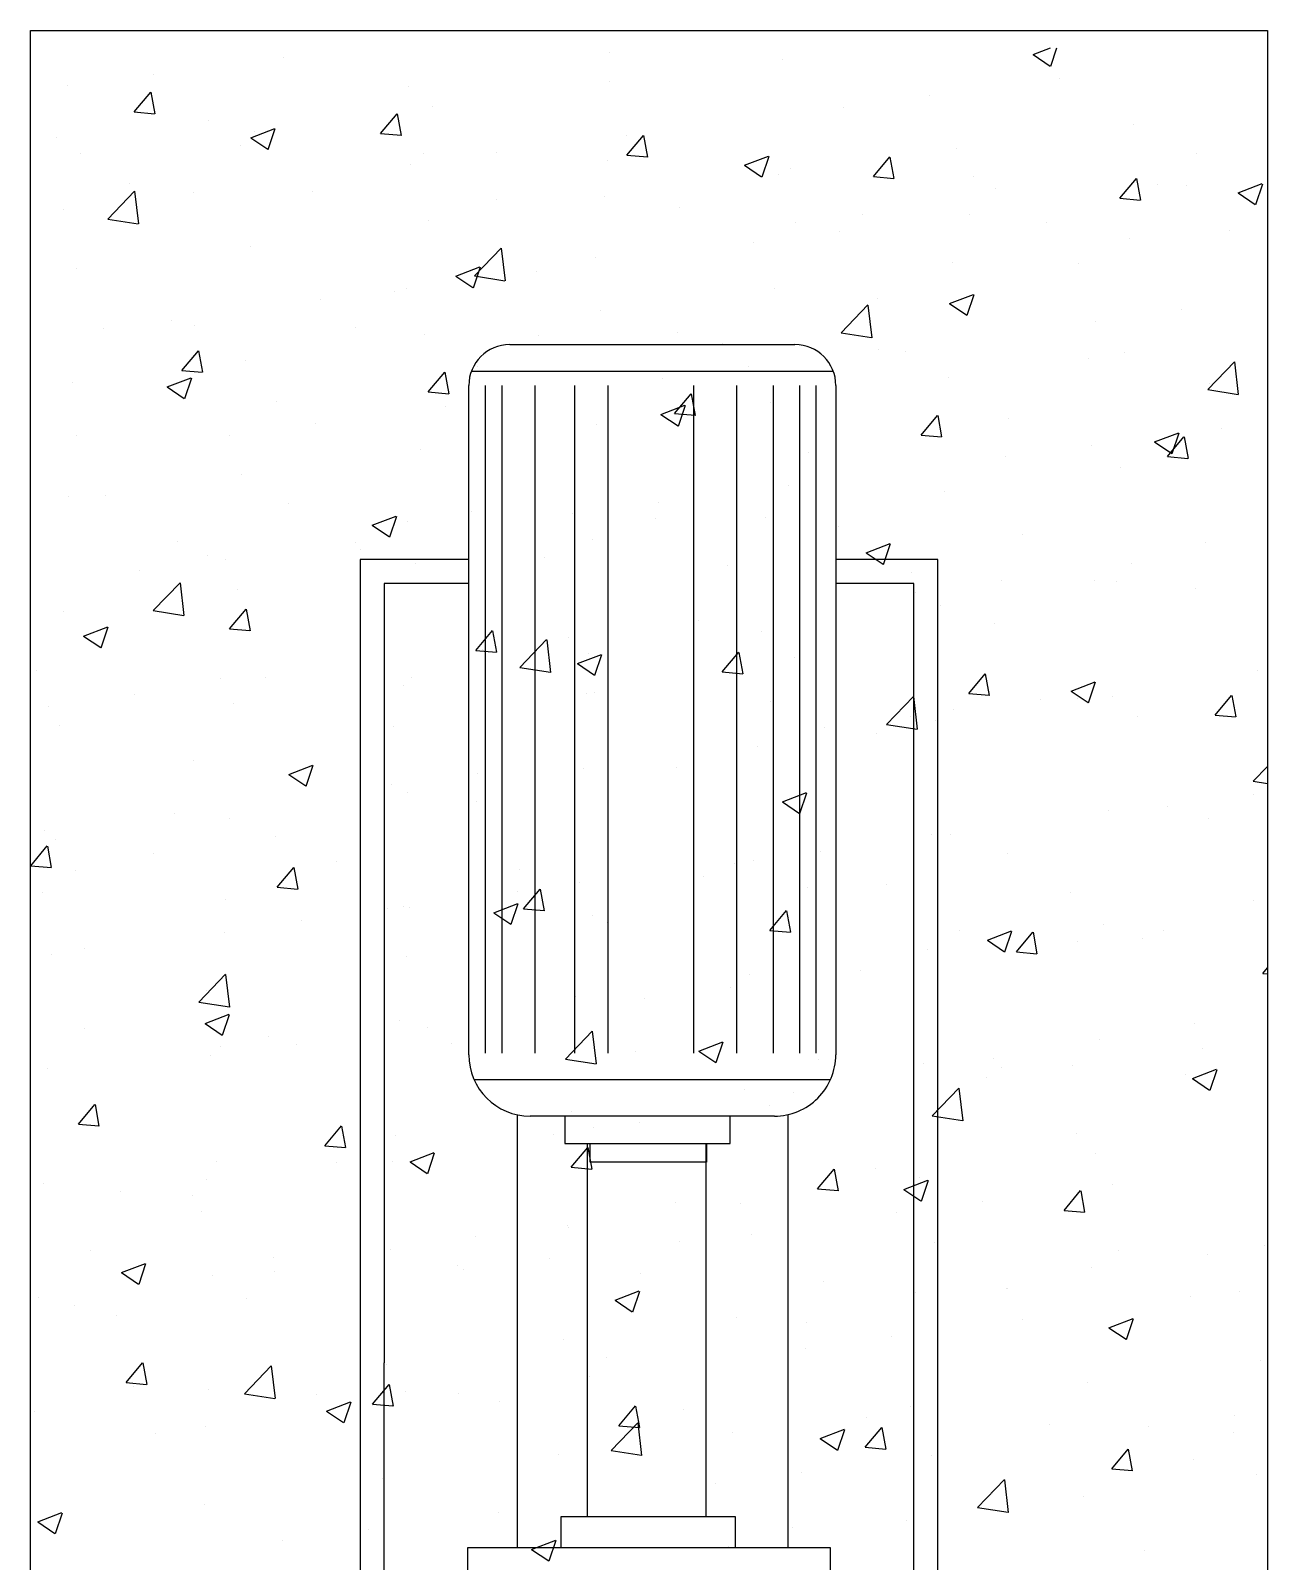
# Model space of a CAD drawing. Header units: inches. Extents: x -90 to 2036, y -33 to 3377.
# Drawn here: x 1136.4 to 1171.84, y 3286.74 to 3330.6 of the extents above; entities that cross this region are included whole.
import ezdxf

# ---------------------------------------------------------------- set-up
doc = ezdxf.new("R2010")
doc.units = ezdxf.units.IN
doc.header["$MEASUREMENT"] = 0
doc.layers.add('First floor Utility', color=69, linetype='CONTINUOUS')

msp = doc.modelspace()

# ---------------------------------------------------------------- linework, layer by layer
at = {"layer": 'First floor Utility', "color": 253, "linetype": 'Continuous'}
for p, q in [((1136.402, 3330.597, -409.449), (1171.835, 3330.597, -409.449)), ((1136.402, 3259.731, -409.449), (1136.402, 3330.597, -409.449)), ((1171.835, 3330.597, -409.449), (1171.835, 3259.731, -409.449)), ((1143.659, 3329.838, -409.449), (1143.659, 3329.838, -409.449)), ((1152.98, 3329.983, -409.449), (1152.98, 3329.983, -409.449)), ((1157.945, 3329.76, -409.449), (1157.945, 3329.76, -409.449)), ((1165.126, 3329.913, -409.449), (1165.625, 3330.105, -409.449)), ((1165.126, 3329.913, -409.449), (1165.615, 3329.583, -409.449)), ((1165.627, 3329.58, -409.449), (1165.803, 3330.105, -409.449)), ((1139.931, 3329.347, -409.449), (1139.931, 3329.347, -409.449)), ((1137.467, 3329.023, -409.449), (1137.467, 3329.023, -409.449)), ((1147.24, 3328.998, -409.449), (1147.24, 3328.998, -409.449)), ((1152.974, 3329.13, -409.449), (1152.974, 3329.13, -409.449)), ((1165.885, 3329.223, -409.449), (1165.885, 3329.223, -409.449)), ((1139.368, 3328.266, -409.449), (1139.842, 3328.831, -409.449)), ((1139.968, 3328.212, -409.449), (1139.854, 3328.829, -409.449)), ((1162.157, 3328.732, -409.449), (1162.157, 3328.732, -409.449)), ((1139.368, 3328.266, -409.449), (1139.956, 3328.215, -409.449)), ((1141.5, 3328.013, -409.449), (1141.5, 3328.013, -409.449)), ((1146.427, 3327.648, -409.449), (1146.902, 3328.214, -409.449)), ((1147.028, 3327.594, -409.449), (1146.914, 3328.211, -409.449)), ((1147.92, 3328.437, -409.449), (1147.92, 3328.437, -409.449)), ((1159.693, 3328.408, -409.449), (1159.693, 3328.408, -409.449)), ((1142.711, 3327.527, -409.449), (1143.4, 3327.791, -409.449)), ((1142.808, 3327.699, -409.449), (1142.808, 3327.699, -409.449)), ((1143.212, 3327.194, -409.449), (1143.412, 3327.789, -409.449)), ((1146.427, 3327.648, -409.449), (1147.016, 3327.597, -409.449)), ((1153.477, 3327.589, -409.449), (1153.477, 3327.589, -409.449)), ((1153.487, 3327.031, -409.449), (1153.962, 3327.596, -409.449)), ((1154.087, 3326.976, -409.449), (1153.973, 3327.593, -409.449)), ((1167.991, 3327.915, -409.449), (1167.991, 3327.915, -409.449)), ((1137.156, 3327.528, -409.449), (1137.156, 3327.528, -409.449)), ((1142.41, 3327.306, -409.449), (1142.41, 3327.306, -409.449)), ((1142.711, 3327.527, -409.449), (1143.2, 3327.197, -409.449)), ((1162.938, 3327.222, -409.449), (1162.938, 3327.222, -409.449)), ((1137.837, 3327.069, -409.449), (1137.837, 3327.069, -409.449)), ((1147.285, 3326.774, -409.449), (1147.285, 3326.774, -409.449)), ((1147.664, 3327.084, -409.449), (1147.664, 3327.084, -409.449)), ((1149.749, 3327.099, -409.449), (1149.749, 3327.099, -409.449)), ((1152.918, 3326.862, -409.449), (1152.918, 3326.862, -409.449)), ((1153.487, 3327.031, -409.449), (1154.075, 3326.979, -409.449)), ((1156.856, 3326.739, -409.449), (1157.545, 3327.003, -409.449)), ((1156.856, 3326.739, -409.449), (1157.345, 3326.408, -409.449)), ((1157.357, 3326.405, -409.449), (1157.557, 3327, -409.449)), ((1160.547, 3326.413, -409.449), (1161.021, 3326.979, -409.449)), ((1161.147, 3326.359, -409.449), (1161.033, 3326.976, -409.449)), ((1169.794, 3327.066, -409.449), (1169.794, 3327.066, -409.449)), ((1157.825, 3326.484, -409.449), (1157.825, 3326.484, -409.449)), ((1158.173, 3326.64, -409.449), (1158.173, 3326.64, -409.449)), ((1160.547, 3326.413, -409.449), (1161.135, 3326.362, -409.449)), ((1163.427, 3326.418, -409.449), (1163.427, 3326.418, -409.449)), ((1167.606, 3325.795, -409.449), (1168.081, 3326.361, -409.449)), ((1168.206, 3325.741, -409.449), (1168.093, 3326.358, -409.449)), ((1138.612, 3325.198, -409.449), (1139.378, 3325.997, -409.449)), ((1139.231, 3326.205, -409.449), (1139.231, 3326.205, -409.449)), ((1139.499, 3325.058, -409.449), (1139.39, 3325.993, -409.449)), ((1141.069, 3325.956, -409.449), (1141.069, 3325.956, -409.449)), ((1144.485, 3325.983, -409.449), (1144.485, 3325.983, -409.449)), ((1152.854, 3325.854, -409.449), (1152.854, 3325.854, -409.449)), ((1164.054, 3326.081, -409.449), (1164.054, 3326.081, -409.449)), ((1168.681, 3326.196, -409.449), (1168.681, 3326.196, -409.449)), ((1169.511, 3326.159, -409.449), (1169.511, 3326.159, -409.449)), ((1171.001, 3325.95, -409.449), (1171.69, 3326.215, -409.449)), ((1171.001, 3325.95, -409.449), (1171.49, 3325.62, -409.449)), ((1171.502, 3325.617, -409.449), (1171.702, 3326.212, -409.449)), ((1137.342, 3325.465, -409.449), (1137.342, 3325.465, -409.449)), ((1149.74, 3325.761, -409.449), (1149.74, 3325.761, -409.449)), ((1154.994, 3325.539, -409.449), (1154.994, 3325.539, -409.449)), ((1167.606, 3325.795, -409.449), (1168.195, 3325.744, -409.449)), ((1138.612, 3325.198, -409.449), (1139.487, 3325.062, -409.449)), ((1147.8, 3325.161, -409.449), (1147.8, 3325.161, -409.449)), ((1158.314, 3325.096, -409.449), (1158.314, 3325.096, -409.449)), ((1160.248, 3325.317, -409.449), (1160.248, 3325.317, -409.449)), ((1163.295, 3325.341, -409.449), (1163.295, 3325.341, -409.449)), ((1165.502, 3325.096, -409.449), (1165.502, 3325.096, -409.449)), ((1157.104, 3324.526, -409.449), (1157.104, 3324.526, -409.449)), ((1159.568, 3324.85, -409.449), (1159.568, 3324.85, -409.449)), ((1167.871, 3324.638, -409.449), (1167.871, 3324.638, -409.449)), ((1170.756, 3324.874, -409.449), (1170.756, 3324.874, -409.449)), ((1142.688, 3324.423, -409.449), (1142.688, 3324.423, -409.449)), ((1149.116, 3323.569, -409.449), (1149.882, 3324.368, -409.449)), ((1150.003, 3323.429, -409.449), (1149.895, 3324.364, -409.449)), ((1152.574, 3324.11, -409.449), (1152.574, 3324.11, -409.449)), ((1137.717, 3323.793, -409.449), (1137.717, 3323.793, -409.449)), ((1148.586, 3323.564, -409.449), (1149.275, 3323.829, -409.449)), ((1149.087, 3323.231, -409.449), (1149.287, 3323.826, -409.449)), ((1150.888, 3323.707, -409.449), (1150.888, 3323.707, -409.449)), ((1162.818, 3323.945, -409.449), (1162.818, 3323.945, -409.449)), ((1166.412, 3323.92, -409.449), (1166.412, 3323.92, -409.449)), ((1147.16, 3323.217, -409.449), (1147.16, 3323.217, -409.449)), ((1148.586, 3323.564, -409.449), (1149.075, 3323.234, -409.449)), ((1149.116, 3323.569, -409.449), (1149.991, 3323.433, -409.449)), ((1157.706, 3323.207, -409.449), (1157.706, 3323.207, -409.449)), ((1144.696, 3322.892, -409.449), (1144.696, 3322.892, -409.449)), ((1146.834, 3323.125, -409.449), (1146.834, 3323.125, -409.449)), ((1160.672, 3322.935, -409.449), (1160.672, 3322.935, -409.449)), ((1162.731, 3322.776, -409.449), (1163.42, 3323.04, -409.449)), ((1162.731, 3322.776, -409.449), (1163.22, 3322.446, -409.449)), ((1163.232, 3322.443, -409.449), (1163.432, 3323.037, -409.449)), ((1152.734, 3322.577, -409.449), (1152.734, 3322.577, -409.449)), ((1159.62, 3321.94, -409.449), (1160.387, 3322.739, -409.449)), ((1160.508, 3321.8, -409.449), (1160.399, 3322.735, -409.449)), ((1169.386, 3322.602, -409.449), (1169.386, 3322.602, -409.449)), ((1138.48, 3322.074, -409.449), (1138.48, 3322.074, -409.449)), ((1140.452, 3322.303, -409.449), (1140.452, 3322.303, -409.449)), ((1141.094, 3322.14, -409.449), (1141.094, 3322.14, -409.449)), ((1145.706, 3322.081, -409.449), (1145.706, 3322.081, -409.449)), ((1147.681, 3321.884, -409.449), (1147.681, 3321.884, -409.449)), ((1154.932, 3321.949, -409.449), (1154.932, 3321.949, -409.449)), ((1159.62, 3321.94, -409.449), (1160.496, 3321.804, -409.449)), ((1166.922, 3322.277, -409.449), (1166.922, 3322.277, -409.449)), ((1140.733, 3320.863, -409.449), (1141.208, 3321.428, -409.449)), ((1150.129, 3321.602, -409.449), (1158.299, 3321.602, -409.449)), ((1150.96, 3321.859, -409.449), (1150.96, 3321.859, -409.449)), ((1156.214, 3321.637, -409.449), (1156.214, 3321.637, -409.449)), ((1160.706, 3321.459, -409.449), (1160.706, 3321.459, -409.449)), ((1141.334, 3320.808, -409.449), (1141.22, 3321.425, -409.449)), ((1142.569, 3321.146, -409.449), (1142.569, 3321.146, -409.449)), ((1161.469, 3321.415, -409.449), (1161.469, 3321.415, -409.449)), ((1166.723, 3321.193, -409.449), (1166.723, 3321.193, -409.449)), ((1167.752, 3321.362, -409.449), (1167.752, 3321.362, -409.449)), ((1170.125, 3320.311, -409.449), (1170.891, 3321.11, -409.449)), ((1171.012, 3320.171, -409.449), (1170.903, 3321.105, -409.449)), ((1140.316, 3320.389, -409.449), (1141.005, 3320.654, -409.449)), ((1140.733, 3320.863, -409.449), (1141.322, 3320.811, -409.449)), ((1140.817, 3320.056, -409.449), (1141.017, 3320.651, -409.449)), ((1147.793, 3320.245, -409.449), (1148.268, 3320.81, -409.449)), ((1148.393, 3320.191, -409.449), (1148.279, 3320.808, -409.449)), ((1149.031, 3320.844, -409.449), (1159.396, 3320.844, -409.449)), ((1149.192, 3320.964, -409.449), (1149.192, 3320.964, -409.449)), ((1154.514, 3320.644, -409.449), (1154.514, 3320.644, -409.449)), ((1156.978, 3320.968, -409.449), (1156.978, 3320.968, -409.449)), ((1162.698, 3320.669, -409.449), (1162.698, 3320.669, -409.449)), ((1137.597, 3320.516, -409.449), (1137.597, 3320.516, -409.449)), ((1140.316, 3320.389, -409.449), (1140.806, 3320.059, -409.449)), ((1147.793, 3320.245, -409.449), (1148.381, 3320.193, -409.449)), ((1148.956, 3301.26, -409.449), (1148.956, 3320.429, -409.449)), ((1149.429, 3320.429, -409.449), (1149.429, 3301.299, -409.449)), ((1149.903, 3320.429, -409.449), (1149.903, 3301.299, -409.449)), ((1150.85, 3320.429, -409.449), (1150.85, 3301.299, -409.449)), ((1151.987, 3320.429, -409.449), (1151.987, 3301.299, -409.449)), ((1152.935, 3320.429, -409.449), (1152.935, 3301.299, -409.449)), ((1154.853, 3319.627, -409.449), (1155.327, 3320.193, -409.449)), ((1155.453, 3319.573, -409.449), (1155.339, 3320.19, -409.449)), ((1155.398, 3320.429, -409.449), (1155.398, 3301.299, -409.449)), ((1156.63, 3320.429, -409.449), (1156.63, 3301.299, -409.449)), ((1157.672, 3320.429, -409.449), (1157.672, 3301.299, -409.449)), ((1158.43, 3320.429, -409.449), (1158.43, 3301.299, -409.449)), ((1158.903, 3320.429, -409.449), (1158.903, 3301.299, -409.449)), ((1159.472, 3320.429, -409.449), (1159.472, 3301.26, -409.449)), ((1170.125, 3320.311, -409.449), (1171, 3320.175, -409.449)), ((1170.171, 3320.476, -409.449), (1170.171, 3320.476, -409.449)), ((1143.452, 3319.979, -409.449), (1143.452, 3319.979, -409.449)), ((1148.298, 3319.825, -409.449), (1148.298, 3319.825, -409.449)), ((1154.461, 3319.601, -409.449), (1155.15, 3319.866, -409.449)), ((1154.962, 3319.268, -409.449), (1155.162, 3319.863, -409.449)), ((1157.586, 3319.931, -409.449), (1157.586, 3319.931, -409.449)), ((1144.571, 3319.335, -409.449), (1144.571, 3319.335, -409.449)), ((1152.615, 3319.301, -409.449), (1152.615, 3319.301, -409.449)), ((1154.461, 3319.601, -409.449), (1154.951, 3319.271, -409.449)), ((1154.853, 3319.627, -409.449), (1155.441, 3319.576, -409.449)), ((1161.912, 3319.01, -409.449), (1162.387, 3319.575, -409.449)), ((1162.512, 3318.955, -409.449), (1162.399, 3319.572, -409.449)), ((1164.431, 3319.49, -409.449), (1164.431, 3319.49, -409.449)), ((1137.712, 3318.994, -409.449), (1137.712, 3318.994, -409.449)), ((1142.107, 3319.01, -409.449), (1142.107, 3319.01, -409.449)), ((1161.912, 3319.01, -409.449), (1162.501, 3318.958, -409.449)), ((1168.606, 3318.813, -409.449), (1169.295, 3319.078, -409.449)), ((1168.606, 3318.813, -409.449), (1169.095, 3318.483, -409.449)), ((1168.972, 3318.392, -409.449), (1169.446, 3318.957, -409.449)), ((1169.107, 3318.48, -409.449), (1169.307, 3319.075, -409.449)), ((1169.572, 3318.338, -409.449), (1169.458, 3318.955, -409.449)), ((1170.525, 3319.21, -409.449), (1170.525, 3319.21, -409.449)), ((1147.561, 3318.608, -409.449), (1147.561, 3318.608, -409.449)), ((1158.691, 3318.505, -409.449), (1158.691, 3318.505, -409.449)), ((1164.333, 3318.395, -409.449), (1164.333, 3318.395, -409.449)), ((1166.797, 3318.72, -409.449), (1166.797, 3318.72, -409.449)), ((1168.972, 3318.392, -409.449), (1169.56, 3318.341, -409.449)), ((1167.632, 3318.085, -409.449), (1167.632, 3318.085, -409.449)), ((1142.449, 3317.87, -409.449), (1142.449, 3317.87, -409.449)), ((1152.951, 3317.52, -409.449), (1152.951, 3317.52, -409.449)), ((1158.117, 3317.577, -409.449), (1158.117, 3317.577, -409.449)), ((1137.477, 3317.239, -409.449), (1137.477, 3317.239, -409.449)), ((1138.535, 3317.273, -409.449), (1138.535, 3317.273, -409.449)), ((1143.789, 3317.051, -409.449), (1143.789, 3317.051, -409.449)), ((1154.389, 3317.086, -409.449), (1154.389, 3317.086, -409.449)), ((1162.579, 3317.392, -409.449), (1162.579, 3317.392, -409.449)), ((1146.191, 3316.427, -409.449), (1146.88, 3316.691, -409.449)), ((1146.693, 3316.094, -409.449), (1146.892, 3316.688, -409.449)), ((1149.044, 3316.829, -409.449), (1149.044, 3316.829, -409.449)), ((1151.925, 3316.762, -409.449), (1151.925, 3316.762, -409.449)), ((1154.298, 3316.607, -409.449), (1154.298, 3316.607, -409.449)), ((1157.466, 3316.654, -409.449), (1157.466, 3316.654, -409.449)), ((1146.191, 3316.427, -409.449), (1146.681, 3316.096, -409.449)), ((1147.211, 3316.534, -409.449), (1147.211, 3316.534, -409.449)), ((1159.552, 3316.385, -409.449), (1159.552, 3316.385, -409.449)), ((1140.61, 3315.951, -409.449), (1140.61, 3315.951, -409.449)), ((1145.709, 3315.943, -409.449), (1145.709, 3315.943, -409.449)), ((1145.865, 3315.729, -409.449), (1145.865, 3315.729, -409.449)), ((1152.495, 3316.024, -409.449), (1152.495, 3316.024, -409.449)), ((1160.336, 3315.638, -409.449), (1161.025, 3315.903, -409.449)), ((1160.837, 3315.305, -409.449), (1161.037, 3315.9, -409.449)), ((1164.806, 3316.163, -409.449), (1164.806, 3316.163, -409.449)), ((1170.06, 3315.941, -409.449), (1170.06, 3315.941, -409.449)), ((1141.471, 3315.549, -409.449), (1141.471, 3315.549, -409.449)), ((1141.981, 3315.453, -409.449), (1141.981, 3315.453, -409.449)), ((1145.842, 3315.445, -409.449), (1145.842, 3261.869, -409.449)), ((1148.956, 3315.445, -409.449), (1145.842, 3315.445, -409.449)), ((1147.441, 3315.331, -409.449), (1147.441, 3315.331, -409.449)), ((1151.119, 3315.507, -409.449), (1151.119, 3315.507, -409.449)), ((1162.396, 3315.445, -409.449), (1159.472, 3315.445, -409.449)), ((1160.336, 3315.638, -409.449), (1160.826, 3315.308, -409.449)), ((1162.396, 3292.435, -409.449), (1162.396, 3315.445, -409.449)), ((1167.935, 3315.328, -409.449), (1167.935, 3315.328, -409.449)), ((1139.517, 3315.128, -409.449), (1139.517, 3315.128, -409.449)), ((1156.373, 3315.285, -409.449), (1156.373, 3315.285, -409.449)), ((1161.627, 3315.063, -409.449), (1161.627, 3315.063, -409.449)), ((1139.916, 3313.981, -409.449), (1140.683, 3314.78, -409.449)), ((1140.804, 3313.841, -409.449), (1140.695, 3314.776, -409.449)), ((1142.329, 3314.593, -409.449), (1142.329, 3314.593, -409.449)), ((1146.532, 3314.755, -409.449), (1146.532, 3292.435, -409.449)), ((1148.956, 3314.755, -409.449), (1146.532, 3314.755, -409.449)), ((1161.706, 3314.755, -409.449), (1159.472, 3314.755, -409.449)), ((1161.706, 3292.435, -409.449), (1161.706, 3314.755, -409.449)), ((1161.744, 3314.513, -409.449), (1161.744, 3314.513, -409.449)), ((1164.208, 3314.838, -409.449), (1164.208, 3314.838, -409.449)), ((1166.881, 3314.841, -409.449), (1166.881, 3314.841, -409.449)), ((1167.512, 3314.809, -409.449), (1167.512, 3314.809, -409.449)), ((1169.765, 3314.603, -409.449), (1169.765, 3314.603, -409.449)), ((1139.916, 3313.981, -409.449), (1140.792, 3313.845, -409.449)), ((1142.099, 3313.459, -409.449), (1142.574, 3314.025, -409.449)), ((1142.699, 3313.405, -409.449), (1142.585, 3314.022, -409.449)), ((1162.459, 3314.116, -409.449), (1162.459, 3314.116, -409.449)), ((1137.358, 3313.963, -409.449), (1137.358, 3313.963, -409.449)), ((1155.528, 3313.695, -409.449), (1155.528, 3313.695, -409.449)), ((1164.025, 3313.618, -409.449), (1164.025, 3313.618, -409.449)), ((1137.921, 3313.252, -409.449), (1138.61, 3313.517, -409.449)), ((1137.921, 3313.252, -409.449), (1138.411, 3312.922, -409.449)), ((1138.423, 3312.919, -409.449), (1138.622, 3313.514, -409.449)), ((1142.099, 3313.459, -409.449), (1142.687, 3313.408, -409.449)), ((1149.159, 3312.841, -409.449), (1149.633, 3313.407, -409.449)), ((1149.759, 3312.787, -409.449), (1149.645, 3313.404, -409.449)), ((1150.421, 3312.352, -409.449), (1151.187, 3313.151, -409.449)), ((1151.308, 3312.212, -409.449), (1151.199, 3313.147, -409.449)), ((1151.8, 3313.204, -409.449), (1151.8, 3313.204, -409.449)), ((1157.347, 3313.378, -409.449), (1157.347, 3313.378, -409.449)), ((1149.159, 3312.841, -409.449), (1149.747, 3312.79, -409.449)), ((1149.336, 3312.88, -409.449), (1149.336, 3312.88, -409.449)), ((1152.066, 3312.464, -409.449), (1152.755, 3312.728, -409.449)), ((1152.375, 3312.748, -409.449), (1152.375, 3312.748, -409.449)), ((1152.568, 3312.131, -409.449), (1152.767, 3312.726, -409.449)), ((1156.218, 3312.224, -409.449), (1156.693, 3312.789, -409.449)), ((1156.818, 3312.169, -409.449), (1156.705, 3312.786, -409.449)), ((1136.577, 3312.27, -409.449), (1136.577, 3312.27, -409.449)), ((1150.421, 3312.352, -409.449), (1151.296, 3312.216, -409.449)), ((1152.066, 3312.464, -409.449), (1152.556, 3312.134, -409.449)), ((1156.218, 3312.224, -409.449), (1156.807, 3312.172, -409.449)), ((1158.285, 3312.632, -409.449), (1158.285, 3312.632, -409.449)), ((1171.562, 3312.265, -409.449), (1171.562, 3312.265, -409.449)), ((1141.831, 3312.048, -409.449), (1141.831, 3312.048, -409.449)), ((1143.12, 3312.061, -409.449), (1143.12, 3312.061, -409.449)), ((1147.085, 3311.826, -409.449), (1147.085, 3311.826, -409.449)), ((1147.322, 3312.055, -409.449), (1147.322, 3312.055, -409.449)), ((1163.278, 3311.606, -409.449), (1163.752, 3312.172, -409.449)), ((1163.878, 3311.552, -409.449), (1163.764, 3312.169, -409.449)), ((1166.211, 3311.676, -409.449), (1166.9, 3311.94, -409.449)), ((1166.713, 3311.343, -409.449), (1166.912, 3311.937, -409.449)), ((1139.392, 3311.571, -409.449), (1139.392, 3311.571, -409.449)), ((1152.339, 3311.604, -409.449), (1152.339, 3311.604, -409.449)), ((1152.545, 3311.647, -409.449), (1152.545, 3311.647, -409.449)), ((1157.594, 3311.382, -409.449), (1157.594, 3311.382, -409.449)), ((1160.925, 3310.723, -409.449), (1161.692, 3311.522, -409.449)), ((1161.813, 3310.583, -409.449), (1161.704, 3311.518, -409.449)), ((1163.278, 3311.606, -409.449), (1163.866, 3311.555, -409.449)), ((1165.346, 3311.446, -409.449), (1165.346, 3311.446, -409.449)), ((1166.211, 3311.676, -409.449), (1166.701, 3311.345, -409.449)), ((1166.383, 3311.456, -409.449), (1166.383, 3311.456, -409.449)), ((1167.393, 3311.532, -409.449), (1167.393, 3311.532, -409.449)), ((1170.338, 3310.989, -409.449), (1170.812, 3311.554, -409.449)), ((1170.938, 3310.934, -409.449), (1170.824, 3311.551, -409.449)), ((1136.928, 3311.246, -409.449), (1136.928, 3311.246, -409.449)), ((1142.21, 3311.317, -409.449), (1142.21, 3311.317, -409.449)), ((1161.618, 3310.956, -409.449), (1161.618, 3310.956, -409.449)), ((1162.848, 3311.16, -409.449), (1162.848, 3311.16, -409.449)), ((1168.102, 3310.938, -409.449), (1168.102, 3310.938, -409.449)), ((1170.338, 3310.989, -409.449), (1170.926, 3310.937, -409.449)), ((1137.238, 3310.686, -409.449), (1137.238, 3310.686, -409.449)), ((1146.805, 3310.662, -409.449), (1146.805, 3310.662, -409.449)), ((1159.154, 3310.631, -409.449), (1159.154, 3310.631, -409.449)), ((1160.643, 3310.471, -409.449), (1160.643, 3310.471, -409.449)), ((1160.925, 3310.723, -409.449), (1161.8, 3310.587, -409.449)), ((1162.339, 3310.839, -409.449), (1162.339, 3310.839, -409.449)), ((1157.227, 3310.101, -409.449), (1157.227, 3310.101, -409.449)), ((1141.065, 3309.676, -409.449), (1141.065, 3309.676, -409.449)), ((1152.938, 3309.813, -409.449), (1152.938, 3309.813, -409.449)), ((1143.796, 3309.289, -409.449), (1144.485, 3309.554, -409.449)), ((1143.796, 3309.289, -409.449), (1144.286, 3308.959, -409.449)), ((1144.298, 3308.956, -409.449), (1144.497, 3309.551, -409.449)), ((1149.211, 3309.322, -409.449), (1149.211, 3309.322, -409.449)), ((1152.256, 3309.471, -409.449), (1152.256, 3309.471, -409.449)), ((1154.903, 3309.486, -409.449), (1154.903, 3309.486, -409.449)), ((1171.429, 3309.094, -409.449), (1171.835, 3309.517, -409.449)), ((1146.747, 3308.998, -409.449), (1146.747, 3308.998, -409.449)), ((1147.202, 3308.778, -409.449), (1147.202, 3308.778, -409.449)), ((1157.941, 3308.501, -409.449), (1158.63, 3308.766, -409.449)), ((1158.443, 3308.168, -409.449), (1158.642, 3308.763, -409.449)), ((1171.429, 3309.094, -409.449), (1171.835, 3309.031, -409.449)), ((1149.163, 3308.501, -409.449), (1149.163, 3308.501, -409.449)), ((1157.941, 3308.501, -409.449), (1158.431, 3308.171, -409.449)), ((1168.973, 3308.383, -409.449), (1168.973, 3308.383, -409.449)), ((1171.437, 3308.707, -409.449), (1171.437, 3308.707, -409.449)), ((1140.531, 3308.179, -409.449), (1140.531, 3308.179, -409.449)), ((1142.09, 3308.04, -409.449), (1142.09, 3308.04, -409.449)), ((1167.273, 3308.256, -409.449), (1167.273, 3308.256, -409.449)), ((1170.142, 3308.012, -409.449), (1170.142, 3308.012, -409.449)), ((1136.803, 3307.689, -409.449), (1136.803, 3307.689, -409.449)), ((1137.118, 3307.41, -409.449), (1137.118, 3307.41, -409.449)), ((1143.423, 3307.515, -409.449), (1143.423, 3307.515, -409.449)), ((1162.219, 3307.563, -409.449), (1162.219, 3307.563, -409.449)), ((1162.757, 3307.564, -409.449), (1162.757, 3307.564, -409.449)), ((1136.405, 3306.673, -409.449), (1136.88, 3307.239, -409.449)), ((1137.005, 3306.619, -409.449), (1136.891, 3307.236, -409.449)), ((1139.914, 3307.019, -409.449), (1139.914, 3307.019, -409.449)), ((1159.029, 3307.074, -409.449), (1159.029, 3307.074, -409.449)), ((1164.402, 3307.027, -409.449), (1164.402, 3307.027, -409.449)), ((1136.405, 3306.673, -409.449), (1136.993, 3306.622, -409.449)), ((1137.683, 3306.53, -409.449), (1137.683, 3306.53, -409.449)), ((1143.465, 3306.056, -409.449), (1143.939, 3306.621, -409.449)), ((1144.065, 3306.001, -409.449), (1143.951, 3306.618, -409.449)), ((1145.169, 3306.797, -409.449), (1145.169, 3306.797, -409.449)), ((1150.423, 3306.575, -409.449), (1150.423, 3306.575, -409.449)), ((1156.565, 3306.749, -409.449), (1156.565, 3306.749, -409.449)), ((1157.107, 3306.825, -409.449), (1157.107, 3306.825, -409.449)), ((1152.136, 3306.195, -409.449), (1152.136, 3306.195, -409.449)), ((1155.677, 3306.353, -409.449), (1155.677, 3306.353, -409.449)), ((1160.931, 3306.131, -409.449), (1160.931, 3306.131, -409.449)), ((1136.736, 3305.918, -409.449), (1136.736, 3305.918, -409.449)), ((1141.99, 3305.696, -409.449), (1141.99, 3305.696, -409.449)), ((1143.465, 3306.056, -409.449), (1144.053, 3306.004, -409.449)), ((1150.349, 3305.931, -409.449), (1150.349, 3305.931, -409.449)), ((1150.524, 3305.438, -409.449), (1150.999, 3306.003, -409.449)), ((1151.124, 3305.384, -409.449), (1151.011, 3306.001, -409.449)), ((1158.662, 3306.041, -409.449), (1158.662, 3306.041, -409.449)), ((1166.185, 3305.909, -409.449), (1166.185, 3305.909, -409.449)), ((1171.439, 3305.687, -409.449), (1171.439, 3305.687, -409.449)), ((1146.621, 3305.44, -409.449), (1146.621, 3305.44, -409.449)), ((1147.082, 3305.501, -409.449), (1147.082, 3305.501, -409.449)), ((1147.244, 3305.474, -409.449), (1147.244, 3305.474, -409.449)), ((1149.671, 3305.327, -409.449), (1150.36, 3305.591, -409.449)), ((1149.671, 3305.327, -409.449), (1150.161, 3304.996, -409.449)), ((1150.173, 3304.994, -409.449), (1150.372, 3305.588, -409.449)), ((1150.524, 3305.438, -409.449), (1151.113, 3305.386, -409.449)), ((1152.498, 3305.252, -409.449), (1152.498, 3305.252, -409.449)), ((1157.584, 3304.82, -409.449), (1158.058, 3305.386, -409.449)), ((1158.184, 3304.766, -409.449), (1158.07, 3305.383, -409.449)), ((1141.97, 3304.764, -409.449), (1141.97, 3304.764, -409.449)), ((1144.157, 3305.116, -409.449), (1144.157, 3305.116, -409.449)), ((1152.922, 3305.056, -409.449), (1152.922, 3305.056, -409.449)), ((1157.584, 3304.82, -409.449), (1158.172, 3304.769, -409.449)), ((1157.752, 3305.03, -409.449), (1157.752, 3305.03, -409.449)), ((1163.006, 3304.808, -409.449), (1163.006, 3304.808, -409.449)), ((1163.816, 3304.538, -409.449), (1164.505, 3304.803, -409.449)), ((1164.318, 3304.205, -409.449), (1164.517, 3304.8, -409.449)), ((1164.644, 3304.203, -409.449), (1165.118, 3304.768, -409.449)), ((1165.244, 3304.148, -409.449), (1165.13, 3304.765, -409.449)), ((1167.153, 3304.979, -409.449), (1167.153, 3304.979, -409.449)), ((1168.847, 3304.825, -409.449), (1168.847, 3304.825, -409.449)), ((1163.816, 3304.538, -409.449), (1164.306, 3304.208, -409.449)), ((1166.384, 3304.501, -409.449), (1166.384, 3304.501, -409.449)), ((1168.261, 3304.586, -409.449), (1168.261, 3304.586, -409.449)), ((1136.999, 3304.133, -409.449), (1136.999, 3304.133, -409.449)), ((1137.941, 3304.297, -409.449), (1137.941, 3304.297, -409.449)), ((1147.182, 3304.071, -409.449), (1147.182, 3304.071, -409.449)), ((1162.1, 3304.286, -409.449), (1162.1, 3304.286, -409.449)), ((1164.644, 3304.203, -409.449), (1165.232, 3304.151, -409.449)), ((1141.221, 3302.764, -409.449), (1141.988, 3303.563, -409.449)), ((1142.109, 3302.624, -409.449), (1142, 3303.559, -409.449)), ((1156.988, 3303.548, -409.449), (1156.988, 3303.548, -409.449)), ((1160.167, 3303.682, -409.449), (1160.167, 3303.682, -409.449)), ((1171.703, 3303.585, -409.449), (1171.835, 3303.743, -409.449)), ((1171.703, 3303.585, -409.449), (1171.835, 3303.573, -409.449)), ((1141.442, 3303.086, -409.449), (1141.442, 3303.086, -409.449)), ((1156.44, 3303.192, -409.449), (1156.44, 3303.192, -409.449)), ((1141.221, 3302.764, -409.449), (1142.097, 3302.629, -409.449)), ((1152.016, 3302.918, -409.449), (1152.016, 3302.918, -409.449)), ((1153.976, 3302.867, -409.449), (1153.976, 3302.867, -409.449)), ((1141.401, 3302.152, -409.449), (1142.091, 3302.417, -409.449)), ((1141.401, 3302.152, -409.449), (1141.891, 3301.822, -409.449)), ((1141.903, 3301.819, -409.449), (1142.102, 3302.414, -409.449)), ((1146.963, 3302.225, -409.449), (1146.963, 3302.225, -409.449)), ((1169.736, 3302.139, -409.449), (1169.736, 3302.139, -409.449)), ((1137.956, 3302.016, -409.449), (1137.956, 3302.016, -409.449)), ((1143.21, 3301.794, -409.449), (1143.21, 3301.794, -409.449)), ((1147.76, 3302.049, -409.449), (1147.76, 3302.049, -409.449)), ((1151.726, 3301.135, -409.449), (1152.492, 3301.934, -409.449)), ((1152.613, 3300.995, -409.449), (1152.504, 3301.93, -409.449)), ((1167.034, 3301.703, -409.449), (1167.034, 3301.703, -409.449)), ((1141.851, 3301.487, -409.449), (1141.851, 3301.487, -409.449)), ((1144.032, 3301.558, -409.449), (1144.032, 3301.558, -409.449)), ((1148.465, 3301.572, -409.449), (1148.465, 3301.572, -409.449)), ((1153.719, 3301.35, -409.449), (1153.719, 3301.35, -409.449)), ((1155.546, 3301.364, -409.449), (1156.235, 3301.628, -409.449)), ((1155.546, 3301.364, -409.449), (1156.036, 3301.034, -409.449)), ((1156.048, 3301.031, -409.449), (1156.247, 3301.626, -409.449)), ((1169.986, 3301.434, -409.449), (1169.986, 3301.434, -409.449)), ((1136.879, 3300.857, -409.449), (1136.879, 3300.857, -409.449)), ((1141.568, 3301.234, -409.449), (1141.568, 3301.234, -409.449)), ((1151.726, 3301.135, -409.449), (1152.601, 3300.999, -409.449)), ((1158.973, 3301.128, -409.449), (1158.973, 3301.128, -409.449)), ((1161.98, 3301.01, -409.449), (1161.98, 3301.01, -409.449)), ((1163.996, 3301.154, -409.449), (1163.996, 3301.154, -409.449)), ((1164.227, 3300.906, -409.449), (1164.227, 3300.906, -409.449)), ((1166.258, 3300.943, -409.449), (1166.258, 3300.943, -409.449)), ((1169.691, 3300.576, -409.449), (1170.38, 3300.84, -409.449)), ((1170.193, 3300.242, -409.449), (1170.392, 3300.837, -409.449)), ((1159.319, 3300.543, -409.449), (1149.108, 3300.543, -409.449)), ((1163.794, 3300.619, -409.449), (1163.794, 3300.619, -409.449)), ((1169.481, 3300.684, -409.449), (1169.481, 3300.684, -409.449)), ((1169.691, 3300.576, -409.449), (1170.181, 3300.245, -409.449)), ((1156.868, 3300.272, -409.449), (1156.868, 3300.272, -409.449)), ((1158.256, 3300.169, -409.449), (1158.256, 3300.169, -409.449)), ((1162.23, 3299.506, -409.449), (1162.997, 3300.305, -409.449)), ((1163.117, 3299.366, -409.449), (1163.009, 3300.301, -409.449)), ((1137.771, 3299.27, -409.449), (1138.245, 3299.835, -409.449)), ((1138.371, 3299.215, -409.449), (1138.257, 3299.832, -409.449)), ((1150.351, 3292.435, -409.449), (1150.351, 3299.538, -409.449)), ((1151.897, 3299.641, -409.449), (1151.897, 3299.641, -409.449)), ((1157.578, 3299.8, -409.449), (1157.578, 3299.8, -409.449)), ((1158.108, 3292.435, -409.449), (1158.108, 3299.545, -409.449)), ((1162.23, 3299.506, -409.449), (1163.105, 3299.37, -409.449)), ((1137.771, 3299.27, -409.449), (1138.359, 3299.218, -409.449)), ((1144.83, 3298.652, -409.449), (1145.305, 3299.218, -409.449)), ((1145.431, 3298.598, -409.449), (1145.317, 3299.215, -409.449)), ((1157.712, 3299.5, -409.449), (1150.715, 3299.5, -409.449)), ((1152.516, 3299.183, -409.449), (1152.516, 3299.183, -409.449)), ((1153.851, 3299.31, -409.449), (1153.851, 3299.31, -409.449)), ((1144.83, 3298.652, -409.449), (1145.419, 3298.601, -409.449)), ((1146.843, 3298.948, -409.449), (1146.843, 3298.948, -409.449)), ((1151.387, 3298.985, -409.449), (1151.387, 3298.985, -409.449)), ((1152.343, 3298.716, -409.449), (1152.343, 3292.435, -409.449)), ((1152.435, 3298.179, -409.449), (1152.435, 3298.716, -409.449)), ((1155.753, 3292.435, -409.449), (1155.753, 3298.716, -409.449)), ((1155.771, 3298.716, -409.449), (1155.771, 3298.179, -409.449)), ((1166.354, 3298.993, -409.449), (1166.354, 3298.993, -409.449)), ((1141.731, 3298.211, -409.449), (1141.731, 3298.211, -409.449)), ((1146.776, 3298.198, -409.449), (1146.776, 3298.198, -409.449)), ((1147.276, 3298.189, -409.449), (1147.966, 3298.454, -409.449)), ((1147.276, 3298.189, -409.449), (1147.766, 3297.859, -409.449)), ((1147.778, 3297.856, -409.449), (1147.977, 3298.451, -409.449)), ((1151.89, 3298.034, -409.449), (1152.365, 3298.6, -409.449)), ((1152.49, 3297.98, -409.449), (1152.376, 3298.597, -409.449)), ((1166.914, 3298.426, -409.449), (1166.914, 3298.426, -409.449)), ((1145.17, 3298.167, -409.449), (1145.17, 3298.167, -409.449)), ((1151.89, 3298.034, -409.449), (1152.478, 3297.983, -409.449)), ((1155.771, 3298.179, -409.449), (1152.435, 3298.179, -409.449)), ((1158.95, 3297.417, -409.449), (1159.424, 3297.982, -409.449)), ((1159.55, 3297.363, -409.449), (1159.436, 3297.979, -409.449)), ((1160.614, 3298.008, -409.449), (1160.614, 3298.008, -409.449)), ((1136.759, 3297.58, -409.449), (1136.759, 3297.58, -409.449)), ((1138.979, 3297.352, -409.449), (1138.979, 3297.352, -409.449)), ((1141.443, 3297.676, -409.449), (1141.443, 3297.676, -409.449)), ((1158.95, 3297.417, -409.449), (1159.538, 3297.365, -409.449)), ((1161.421, 3297.401, -409.449), (1162.111, 3297.666, -409.449)), ((1161.421, 3297.401, -409.449), (1161.911, 3297.071, -409.449)), ((1161.86, 3297.733, -409.449), (1161.86, 3297.733, -409.449)), ((1161.923, 3297.068, -409.449), (1162.122, 3297.663, -409.449)), ((1166.009, 3296.799, -409.449), (1166.484, 3297.365, -409.449)), ((1166.609, 3296.745, -409.449), (1166.496, 3297.362, -409.449)), ((1167.397, 3297.552, -409.449), (1167.397, 3297.552, -409.449)), ((1141.036, 3297.213, -409.449), (1141.036, 3297.213, -409.449)), ((1154.874, 3297.022, -409.449), (1154.874, 3297.022, -409.449)), ((1156.748, 3296.995, -409.449), (1156.748, 3296.995, -409.449)), ((1163.669, 3297.061, -409.449), (1163.669, 3297.061, -409.449)), ((1141.294, 3296.764, -409.449), (1141.294, 3296.764, -409.449)), ((1146.548, 3296.542, -409.449), (1146.548, 3296.542, -409.449)), ((1161.205, 3296.737, -409.449), (1161.205, 3296.737, -409.449)), ((1166.009, 3296.799, -409.449), (1166.598, 3296.748, -409.449)), ((1149.134, 3296.037, -409.449), (1149.134, 3296.037, -409.449)), ((1151.777, 3296.365, -409.449), (1151.777, 3296.365, -409.449)), ((1151.802, 3296.32, -409.449), (1151.802, 3296.32, -409.449)), ((1157.056, 3296.098, -409.449), (1157.056, 3296.098, -409.449)), ((1138.115, 3295.664, -409.449), (1138.115, 3295.664, -409.449)), ((1146.723, 3295.672, -409.449), (1146.723, 3295.672, -409.449)), ((1154.989, 3295.918, -409.449), (1154.989, 3295.918, -409.449)), ((1162.31, 3295.876, -409.449), (1162.31, 3295.876, -409.449)), ((1167.565, 3295.654, -409.449), (1167.565, 3295.654, -409.449)), ((1171.766, 3295.78, -409.449), (1171.766, 3295.78, -409.449)), ((1139.007, 3295.015, -409.449), (1139.696, 3295.279, -409.449)), ((1139.508, 3294.682, -409.449), (1139.708, 3295.277, -409.449)), ((1143.369, 3295.442, -409.449), (1143.369, 3295.442, -409.449)), ((1148.623, 3295.22, -409.449), (1148.623, 3295.22, -409.449)), ((1151.261, 3295.428, -409.449), (1151.261, 3295.428, -409.449)), ((1166.794, 3295.15, -409.449), (1166.794, 3295.15, -409.449)), ((1170.113, 3295.549, -409.449), (1170.113, 3295.549, -409.449)), ((1139.007, 3295.015, -409.449), (1139.496, 3294.685, -409.449)), ((1141.611, 3294.934, -409.449), (1141.611, 3294.934, -409.449)), ((1143.394, 3295.052, -409.449), (1143.394, 3295.052, -409.449)), ((1148.797, 3295.103, -409.449), (1148.797, 3295.103, -409.449)), ((1153.877, 3294.998, -409.449), (1153.877, 3294.998, -409.449)), ((1159.132, 3294.776, -409.449), (1159.132, 3294.776, -409.449)), ((1136.64, 3294.304, -409.449), (1136.64, 3294.304, -409.449)), ((1142.581, 3294.285, -409.449), (1142.581, 3294.285, -409.449)), ((1153.151, 3294.227, -409.449), (1153.841, 3294.491, -409.449)), ((1153.653, 3293.893, -409.449), (1153.853, 3294.488, -409.449)), ((1161.741, 3294.457, -409.449), (1161.741, 3294.457, -409.449)), ((1164.373, 3294.563, -409.449), (1164.373, 3294.563, -409.449)), ((1164.386, 3294.554, -409.449), (1164.386, 3294.554, -409.449)), ((1169.64, 3294.332, -409.449), (1169.64, 3294.332, -409.449)), ((1171.023, 3294.488, -409.449), (1171.023, 3294.488, -409.449)), ((1137.654, 3294.067, -409.449), (1137.654, 3294.067, -409.449)), ((1153.151, 3294.227, -409.449), (1153.641, 3293.896, -409.449)), ((1138.854, 3293.794, -409.449), (1138.854, 3293.794, -409.449)), ((1156.629, 3293.719, -409.449), (1156.629, 3293.719, -409.449)), ((1158.633, 3293.578, -409.449), (1158.633, 3293.578, -409.449)), ((1164.807, 3293.67, -409.449), (1164.807, 3293.67, -409.449)), ((1167.296, 3293.438, -409.449), (1167.986, 3293.703, -409.449)), ((1167.296, 3293.438, -409.449), (1167.786, 3293.108, -409.449)), ((1167.798, 3293.105, -409.449), (1167.997, 3293.7, -409.449)), ((1151.657, 3293.088, -409.449), (1151.657, 3293.088, -409.449)), ((1161.08, 3293.179, -409.449), (1161.08, 3293.179, -409.449)), ((1152.893, 3292.593, -409.449), (1152.893, 3292.593, -409.449)), ((1158.616, 3292.855, -409.449), (1158.616, 3292.855, -409.449)), ((1171.646, 3292.503, -409.449), (1171.646, 3292.503, -409.449)), ((1139.136, 3291.866, -409.449), (1139.611, 3292.432, -409.449)), ((1139.737, 3291.812, -409.449), (1139.623, 3292.429, -409.449)), ((1142.526, 3291.547, -409.449), (1143.293, 3292.346, -409.449)), ((1143.414, 3291.407, -409.449), (1143.305, 3292.342, -409.449)), ((1146.532, 3283.465, -409.449), (1146.532, 3292.435, -409.449)), ((1146.604, 3292.395, -409.449), (1146.604, 3292.395, -409.449)), ((1150.351, 3287.144, -409.449), (1150.351, 3292.435, -409.449)), ((1152.343, 3292.435, -409.449), (1152.343, 3288.015, -409.449)), ((1155.753, 3288.015, -409.449), (1155.753, 3292.435, -409.449)), ((1158.108, 3287.144, -409.449), (1158.108, 3292.435, -409.449)), ((1161.706, 3283.465, -409.449), (1161.706, 3292.435, -409.449)), ((1162.396, 3283.465, -409.449), (1162.396, 3292.435, -409.449)), ((1139.136, 3291.866, -409.449), (1139.725, 3291.815, -409.449)), ((1139.336, 3291.761, -409.449), (1139.336, 3291.761, -409.449)), ((1141.492, 3291.657, -409.449), (1141.492, 3291.657, -409.449)), ((1146.196, 3291.249, -409.449), (1146.671, 3291.814, -409.449)), ((1146.796, 3291.194, -409.449), (1146.682, 3291.811, -409.449)), ((1147.153, 3291.607, -409.449), (1147.153, 3291.607, -409.449)), ((1152.4, 3292.036, -409.449), (1152.4, 3292.036, -409.449)), ((1166.675, 3291.873, -409.449), (1166.675, 3291.873, -409.449)), ((1142.526, 3291.547, -409.449), (1143.402, 3291.412, -409.449)), ((1144.59, 3291.539, -409.449), (1144.59, 3291.539, -409.449)), ((1144.882, 3291.052, -409.449), (1145.571, 3291.317, -409.449)), ((1145.383, 3290.719, -409.449), (1145.583, 3291.314, -409.449)), ((1146.196, 3291.249, -409.449), (1146.784, 3291.197, -409.449)), ((1146.208, 3291.221, -409.449), (1146.208, 3291.221, -409.449)), ((1148.672, 3291.546, -409.449), (1148.672, 3291.546, -409.449)), ((1149.844, 3291.317, -409.449), (1149.844, 3291.317, -409.449)), ((1153.256, 3290.631, -409.449), (1153.73, 3291.197, -409.449)), ((1153.856, 3290.577, -409.449), (1153.742, 3291.194, -409.449)), ((1161.621, 3291.18, -409.449), (1161.621, 3291.18, -409.449)), ((1136.52, 3291.027, -409.449), (1136.52, 3291.027, -409.449)), ((1144.882, 3291.052, -409.449), (1145.371, 3290.722, -409.449)), ((1155.098, 3291.095, -409.449), (1155.098, 3291.095, -409.449)), ((1160.352, 3290.873, -409.449), (1160.352, 3290.873, -409.449)), ((1170.898, 3290.931, -409.449), (1170.898, 3290.931, -409.449)), ((1139.992, 3290.403, -409.449), (1139.992, 3290.403, -409.449)), ((1141.413, 3290.622, -409.449), (1141.413, 3290.622, -409.449)), ((1153.031, 3289.918, -409.449), (1153.797, 3290.717, -409.449)), ((1153.256, 3290.631, -409.449), (1153.844, 3290.58, -409.449)), ((1153.918, 3289.778, -409.449), (1153.809, 3290.713, -409.449)), ((1156.509, 3290.442, -409.449), (1156.509, 3290.442, -409.449)), ((1159.027, 3290.264, -409.449), (1159.716, 3290.528, -409.449)), ((1159.528, 3289.931, -409.449), (1159.728, 3290.525, -409.449)), ((1160.315, 3290.013, -409.449), (1160.79, 3290.579, -409.449)), ((1160.915, 3289.959, -409.449), (1160.802, 3290.576, -409.449)), ((1165.606, 3290.651, -409.449), (1165.606, 3290.651, -409.449)), ((1168.434, 3290.606, -409.449), (1168.434, 3290.606, -409.449)), ((1170.861, 3290.429, -409.449), (1170.861, 3290.429, -409.449)), ((1153.031, 3289.918, -409.449), (1153.906, 3289.783, -409.449)), ((1159.027, 3290.264, -409.449), (1159.516, 3289.934, -409.449)), ((1160.315, 3290.013, -409.449), (1160.904, 3289.962, -409.449)), ((1167.375, 3289.396, -409.449), (1167.849, 3289.961, -409.449)), ((1167.975, 3289.341, -409.449), (1167.861, 3289.958, -409.449)), ((1151.537, 3289.812, -409.449), (1151.537, 3289.812, -409.449)), ((1162.218, 3289.788, -409.449), (1162.218, 3289.788, -409.449)), ((1169.707, 3289.676, -409.449), (1169.707, 3289.676, -409.449)), ((1146.484, 3289.119, -409.449), (1146.484, 3289.119, -409.449)), ((1158.49, 3289.297, -409.449), (1158.49, 3289.297, -409.449)), ((1163.535, 3288.289, -409.449), (1164.302, 3289.088, -409.449)), ((1164.422, 3288.149, -409.449), (1164.314, 3289.084, -409.449)), ((1167.375, 3289.396, -409.449), (1167.963, 3289.344, -409.449)), ((1171.526, 3289.227, -409.449), (1171.526, 3289.227, -409.449)), ((1156.026, 3288.973, -409.449), (1156.026, 3288.973, -409.449)), ((1163.967, 3288.691, -409.449), (1163.967, 3288.691, -409.449)), ((1166.555, 3288.597, -409.449), (1166.555, 3288.597, -409.449)), ((1136.612, 3287.877, -409.449), (1137.301, 3288.142, -409.449)), ((1137.113, 3287.544, -409.449), (1137.313, 3288.139, -409.449)), ((1141.372, 3288.381, -409.449), (1141.372, 3288.381, -409.449)), ((1149.81, 3288.154, -409.449), (1149.81, 3288.154, -409.449)), ((1163.535, 3288.289, -409.449), (1164.41, 3288.153, -409.449)), ((1136.612, 3287.877, -409.449), (1137.101, 3287.547, -409.449)), ((1146.083, 3287.664, -409.449), (1146.083, 3287.664, -409.449)), ((1156.597, 3288.016, -409.449), (1151.593, 3288.016, -409.449)), ((1151.593, 3288.016, -409.449), (1151.593, 3287.145, -409.449)), ((1156.597, 3287.145, -409.449), (1156.597, 3288.016, -409.449)), ((1158.227, 3287.705, -409.449), (1158.227, 3287.705, -409.449)), ((1161.501, 3287.903, -409.449), (1161.501, 3287.903, -409.449)), ((1143.619, 3287.339, -409.449), (1143.619, 3287.339, -409.449)), ((1150.757, 3287.089, -409.449), (1151.446, 3287.354, -409.449)), ((1151.258, 3286.756, -409.449), (1151.458, 3287.351, -409.449)), ((1150.757, 3287.089, -409.449), (1151.246, 3286.759, -409.449)), ((1156.389, 3287.166, -409.449), (1156.389, 3287.166, -409.449)), ((1168.309, 3287.049, -409.449), (1168.309, 3287.049, -409.449))]:
    msp.add_line(p, q, dxfattribs=at)
at = {"layer": 'First floor Utility', "color": 253, "linetype": 'Continuous', "elevation": -409.449}
msp.add_lwpolyline([(1151.703, 3299.5), (1151.703, 3298.716), (1156.44, 3298.716), (1156.44, 3299.5)], dxfattribs=at)
msp.add_lwpolyline([(1159.306, 3284.727), (1148.932, 3284.727), (1148.932, 3287.145), (1159.306, 3287.145)], close=True, dxfattribs=at)
at = {"layer": 'First floor Utility', "color": 253, "linetype": 'Continuous'}
for centre, radius, start, end in [((1150.129, 3320.429, -409.449), 1.173, 90, 180), ((1158.299, 3320.429, -409.449), 1.173, 0, 90), ((1150.715, 3301.26, -409.449), 1.76, 180, 270), ((1157.712, 3301.26, -409.449), 1.76, 270, 0.0014)]:
    msp.add_arc(centre, radius, start, end, dxfattribs=at)

doc.saveas('drawing.dxf')
